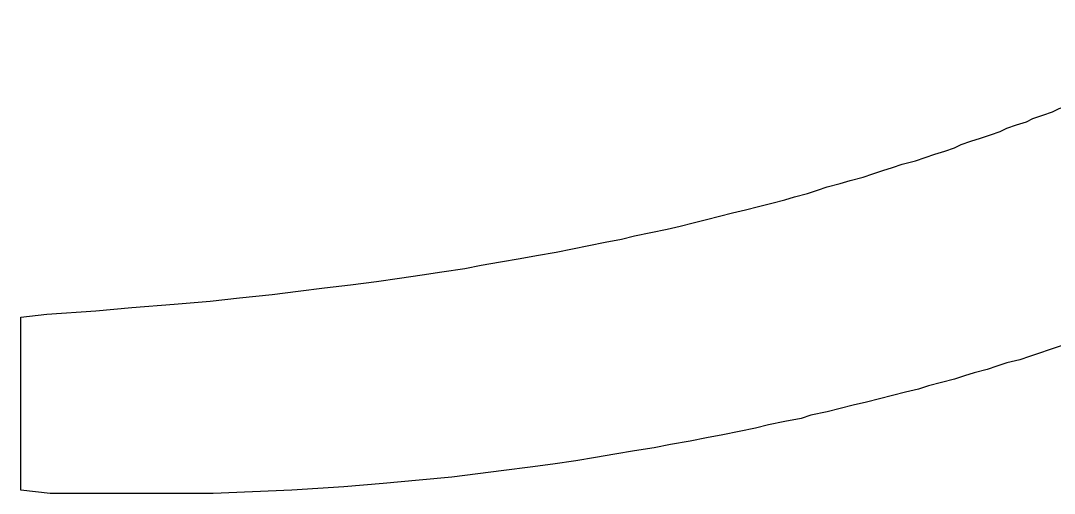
# Model space of a CAD drawing. Header units: millimetres. Extents: x -80 to 62, y -54 to 60.
# Drawn here: x -79.66 to -39.48, y 30.77 to 49.18 of the extents above; entities that cross this region are included whole.
import ezdxf

# ---------------------------------------------------------------- set-up
doc = ezdxf.new("R2010")
doc.units = ezdxf.units.MM
doc.header["$MEASUREMENT"] = 0
doc.layers.add('Capa 1', color=7, linetype='Continuous')

msp = doc.modelspace()

# ---------------------------------------------------------------- linework, layer by layer
at = {"layer": 'Capa 1', "color": 40}
msp.add_open_spline([(-31.8025, 49.0499), (-31.8025, 49.0499), (-32.0559, 48.923), (-32.0559, 48.923), (-32.0559, 48.923), (-32.0559, 48.923), (-32.3104, 48.7961), (-32.3104, 48.7961), (-32.3104, 48.7961), (-32.3104, 48.7961), (-32.5638, 48.6692), (-32.5638, 48.6692), (-32.5638, 48.6692), (-32.5638, 48.6692), (-32.8181, 48.5422), (-32.8181, 48.5422), (-32.8181, 48.5422), (-32.8181, 48.5422), (-33.199, 48.4155), (-33.199, 48.4155), (-33.199, 48.4155), (-33.199, 48.4155), (-33.4528, 48.28870000000001), (-33.4528, 48.28870000000001), (-33.4528, 48.28870000000001), (-33.4528, 48.28870000000001), (-33.70670000000001, 48.1616), (-33.70670000000001, 48.1616), (-33.70670000000001, 48.1616), (-33.70670000000001, 48.1616), (-33.9607, 48.03460000000001), (-33.9607, 48.03460000000001), (-33.9607, 48.03460000000001), (-33.9607, 48.03460000000001), (-34.2146, 47.9076), (-34.2146, 47.9076), (-34.2146, 47.9076), (-34.2146, 47.9076), (-34.4684, 47.7809), (-34.4684, 47.7809), (-34.4684, 47.7809), (-34.4684, 47.7809), (-34.7224, 47.6538), (-34.7224, 47.6538), (-34.7224, 47.6538), (-34.7224, 47.6538), (-35.10310000000001, 47.5268), (-35.10310000000001, 47.5268), (-35.10310000000001, 47.5268), (-35.10310000000001, 47.5268), (-35.3571, 47.4001), (-35.3571, 47.4001), (-35.3571, 47.4001), (-35.3571, 47.4001), (-35.6111, 47.2733), (-35.6111, 47.2733), (-35.6111, 47.2733), (-35.6111, 47.2733), (-35.9917, 47.1461), (-35.9917, 47.1461), (-35.9917, 47.1461), (-35.9917, 47.1461), (-36.2459, 47.0191), (-36.2459, 47.0191), (-36.2459, 47.0191), (-36.2459, 47.0191), (-36.4997, 46.8924), (-36.4997, 46.8924), (-36.4997, 46.8924), (-36.4997, 46.8924), (-36.7537, 46.7655), (-36.7537, 46.7655), (-36.7537, 46.7655), (-36.7537, 46.7655), (-37.1346, 46.6385), (-37.1346, 46.6385), (-37.1346, 46.6385), (-37.1346, 46.6385), (-37.3884, 46.51150000000001), (-37.3884, 46.51150000000001), (-37.3884, 46.51150000000001), (-37.3884, 46.51150000000001), (-37.7691, 46.3846), (-37.7691, 46.3846), (-37.7691, 46.3846), (-37.7691, 46.3846), (-38.023, 46.2577), (-38.023, 46.2577), (-38.023, 46.2577), (-38.023, 46.2577), (-38.277, 46.1309), (-38.277, 46.1309), (-38.277, 46.1309), (-38.277, 46.1309), (-38.6582, 46.0037), (-38.6582, 46.0037), (-38.6582, 46.0037), (-38.6582, 46.0037), (-38.9118, 45.8771), (-38.9118, 45.8771), (-38.9118, 45.8771), (-38.9118, 45.8771), (-39.2928, 45.7502), (-39.2928, 45.7502), (-39.2928, 45.7502), (-39.2928, 45.7502), (-39.54660000000001, 45.6233), (-39.54660000000001, 45.6233), (-39.54660000000001, 45.6233), (-39.54660000000001, 45.6233), (-39.9274, 45.49610000000001), (-39.9274, 45.49610000000001), (-39.9274, 45.49610000000001), (-39.9274, 45.49610000000001), (-40.3085, 45.3691), (-40.3085, 45.3691), (-40.3085, 45.3691), (-40.3085, 45.3691), (-40.5621, 45.2424), (-40.5621, 45.2424), (-40.5621, 45.2424), (-40.5621, 45.2424), (-40.9432, 45.1154), (-40.9432, 45.1154), (-40.9432, 45.1154), (-40.9432, 45.1154), (-41.32400000000001, 44.9885), (-41.32400000000001, 44.9885), (-41.32400000000001, 44.9885), (-41.32400000000001, 44.9885), (-41.5777, 44.8616), (-41.5777, 44.8616), (-41.5777, 44.8616), (-41.5777, 44.8616), (-41.9589, 44.7348), (-41.9589, 44.7348), (-41.9589, 44.7348), (-41.9589, 44.7348), (-42.3396, 44.6079), (-42.3396, 44.6079), (-42.3396, 44.6079), (-42.3396, 44.6079), (-42.7207, 44.4807), (-42.7207, 44.4807), (-42.7207, 44.4807), (-42.7207, 44.4807), (-43.1012, 44.3537), (-43.1012, 44.3537), (-43.1012, 44.3537), (-43.1012, 44.3537), (-43.3553, 44.2271), (-43.3553, 44.2271), (-43.3553, 44.2271), (-43.3553, 44.2271), (-43.7361, 44.1), (-43.7361, 44.1), (-43.7361, 44.1), (-43.7361, 44.1), (-44.117, 43.97320000000001), (-44.117, 43.97320000000001), (-44.117, 43.97320000000001), (-44.117, 43.97320000000001), (-44.4979, 43.8463), (-44.4979, 43.8463), (-44.4979, 43.8463), (-44.4979, 43.8463), (-44.87880000000001, 43.7193), (-44.87880000000001, 43.7193), (-44.87880000000001, 43.7193), (-44.87880000000001, 43.7193), (-45.3866, 43.59240000000001), (-45.3866, 43.59240000000001), (-45.3866, 43.59240000000001), (-45.3866, 43.59240000000001), (-45.7674, 43.4652), (-45.7674, 43.4652), (-45.7674, 43.4652), (-45.7674, 43.4652), (-46.14850000000001, 43.3386), (-46.14850000000001, 43.3386), (-46.14850000000001, 43.3386), (-46.14850000000001, 43.3386), (-46.5291, 43.2117), (-46.5291, 43.2117), (-46.5291, 43.2117), (-46.5291, 43.2117), (-46.9101, 43.08470000000001), (-46.9101, 43.08470000000001), (-46.9101, 43.08470000000001), (-46.9101, 43.08470000000001), (-47.4178, 42.9576), (-47.4178, 42.9576), (-47.4178, 42.9576), (-47.4178, 42.9576), (-47.7988, 42.8308), (-47.7988, 42.8308), (-47.7988, 42.8308), (-47.7988, 42.8308), (-48.3067, 42.7039), (-48.3067, 42.7039), (-48.3067, 42.7039), (-48.3067, 42.7039), (-48.6877, 42.57720000000001), (-48.6877, 42.57720000000001), (-48.6877, 42.57720000000001), (-48.6877, 42.57720000000001), (-49.06800000000001, 42.45), (-49.06800000000001, 42.45), (-49.06800000000001, 42.45), (-49.06800000000001, 42.45), (-49.5759, 42.3231), (-49.5759, 42.3231), (-49.5759, 42.3231), (-49.5759, 42.3231), (-49.957, 42.1965), (-49.957, 42.1965), (-49.957, 42.1965), (-49.957, 42.1965), (-50.4649, 42.06930000000001), (-50.4649, 42.06930000000001), (-50.4649, 42.06930000000001), (-50.4649, 42.06930000000001), (-50.9725, 41.9424), (-50.9725, 41.9424), (-50.9725, 41.9424), (-50.9725, 41.9424), (-51.4804, 41.8155), (-51.4804, 41.8155), (-51.4804, 41.8155), (-51.4804, 41.8155), (-51.9882, 41.6886), (-51.9882, 41.6886), (-51.9882, 41.6886), (-51.9882, 41.6886), (-52.496, 41.5615), (-52.496, 41.5615), (-52.496, 41.5615), (-52.496, 41.5615), (-53.0039, 41.4346), (-53.0039, 41.4346), (-53.0039, 41.4346), (-53.0039, 41.4346), (-53.5118, 41.3079), (-53.5118, 41.3079), (-53.5118, 41.3079), (-53.5118, 41.3079), (-54.0195, 41.1811), (-54.0195, 41.1811), (-54.0195, 41.1811), (-54.0195, 41.1811), (-54.5273, 41.054), (-54.5273, 41.054), (-54.5273, 41.054), (-54.5273, 41.054), (-55.16240000000001, 40.9269), (-55.16240000000001, 40.9269), (-55.16240000000001, 40.9269), (-55.16240000000001, 40.9269), (-55.7971, 40.8), (-55.7971, 40.8), (-55.7971, 40.8), (-55.7971, 40.8), (-56.3048, 40.6732), (-56.3048, 40.6732), (-56.3048, 40.6732), (-56.3048, 40.6732), (-56.9395, 40.5463), (-56.9395, 40.5463), (-56.9395, 40.5463), (-56.9395, 40.5463), (-57.57400000000001, 40.4192), (-57.57400000000001, 40.4192), (-57.57400000000001, 40.4192), (-57.57400000000001, 40.4192), (-58.2092, 40.2924), (-58.2092, 40.2924), (-58.2092, 40.2924), (-58.2092, 40.2924), (-58.84390000000001, 40.16560000000001), (-58.84390000000001, 40.16560000000001), (-58.84390000000001, 40.16560000000001), (-58.84390000000001, 40.16560000000001), (-59.6053, 40.0386), (-59.6053, 40.0386), (-59.6053, 40.0386), (-59.6053, 40.0386), (-60.24030000000001, 39.9116), (-60.24030000000001, 39.9116), (-60.24030000000001, 39.9116), (-60.24030000000001, 39.9116), (-61.0022, 39.7848), (-61.0022, 39.7848), (-61.0022, 39.7848), (-61.0022, 39.7848), (-61.764, 39.6577), (-61.764, 39.6577), (-61.764, 39.6577), (-61.764, 39.6577), (-62.3988, 39.5308), (-62.3988, 39.5308), (-62.3988, 39.5308), (-62.3988, 39.5308), (-63.28740000000001, 39.4037), (-63.28740000000001, 39.4037), (-63.28740000000001, 39.4037), (-63.28740000000001, 39.4037), (-64.049, 39.277), (-64.049, 39.277), (-64.049, 39.277), (-64.049, 39.277), (-64.9376, 39.15020000000001), (-64.9376, 39.15020000000001), (-64.9376, 39.15020000000001), (-64.9376, 39.15020000000001), (-65.82650000000001, 39.0231), (-65.82650000000001, 39.0231), (-65.82650000000001, 39.0231), (-65.82650000000001, 39.0231), (-66.8421, 38.896), (-66.8421, 38.896), (-66.8421, 38.896), (-66.8421, 38.896), (-67.8578, 38.76920000000001), (-67.8578, 38.76920000000001), (-67.8578, 38.76920000000001), (-67.8578, 38.76920000000001), (-68.8735, 38.64250000000001), (-68.8735, 38.64250000000001), (-68.8735, 38.64250000000001), (-68.8735, 38.64250000000001), (-69.8889, 38.5155), (-69.8889, 38.5155), (-69.8889, 38.5155), (-69.8889, 38.5155), (-71.15870000000001, 38.3883), (-71.15870000000001, 38.3883), (-71.15870000000001, 38.3883), (-71.15870000000001, 38.3883), (-72.3011, 38.26150000000001), (-72.3011, 38.26150000000001), (-72.3011, 38.26150000000001), (-72.3011, 38.26150000000001), (-73.6981, 38.1347), (-73.6981, 38.1347), (-73.6981, 38.1347), (-73.6981, 38.1347), (-75.3482, 38.0077), (-75.3482, 38.0077), (-75.3482, 38.0077), (-75.3482, 38.0077), (-76.7449, 37.8807), (-76.7449, 37.8807), (-76.7449, 37.8807), (-76.7449, 37.8807), (-78.649, 37.75400000000001), (-78.649, 37.75400000000001), (-78.649, 37.75400000000001), (-78.649, 37.75400000000001), (-79.66460000000001, 37.627), (-79.66460000000001, 37.627), (-79.66460000000001, 37.627), (-79.66460000000001, 37.627), (-79.66460000000001, 30.9001), (-79.66460000000001, 30.9001), (-79.66460000000001, 30.9001), (-79.66460000000001, 30.9001), (-78.5219, 30.773), (-78.5219, 30.773), (-78.5219, 30.773), (-78.5219, 30.773), (-72.17450000000001, 30.773), (-72.17450000000001, 30.773), (-72.17450000000001, 30.773), (-72.17450000000001, 30.773), (-69.1271, 30.9001), (-69.1271, 30.9001), (-69.1271, 30.9001), (-69.1271, 30.9001), (-67.0959, 31.0271), (-67.0959, 31.0271), (-67.0959, 31.0271), (-67.0959, 31.0271), (-65.5725, 31.1539), (-65.5725, 31.1539), (-65.5725, 31.1539), (-65.5725, 31.1539), (-64.17620000000001, 31.2806), (-64.17620000000001, 31.2806), (-64.17620000000001, 31.2806), (-64.17620000000001, 31.2806), (-62.9063, 31.4079), (-62.9063, 31.4079), (-62.9063, 31.4079), (-62.9063, 31.4079), (-61.8907, 31.5347), (-61.8907, 31.5347), (-61.8907, 31.5347), (-61.8907, 31.5347), (-60.8751, 31.6616), (-60.8751, 31.6616), (-60.8751, 31.6616), (-60.8751, 31.6616), (-59.8597, 31.7883), (-59.8597, 31.7883), (-59.8597, 31.7883), (-59.8597, 31.7883), (-58.9707, 31.9158), (-58.9707, 31.9158), (-58.9707, 31.9158), (-58.9707, 31.9158), (-58.0818, 32.0425), (-58.0818, 32.0425), (-58.0818, 32.0425), (-58.0818, 32.0425), (-57.3205, 32.1693), (-57.3205, 32.1693), (-57.3205, 32.1693), (-57.3205, 32.1693), (-56.5585, 32.2959), (-56.5585, 32.2959), (-56.5585, 32.2959), (-56.5585, 32.2959), (-55.7971, 32.4232), (-55.7971, 32.4232), (-55.7971, 32.4232), (-55.7971, 32.4232), (-55.035, 32.5503), (-55.035, 32.5503), (-55.035, 32.5503), (-55.035, 32.5503), (-54.4003, 32.6771), (-54.4003, 32.6771), (-54.4003, 32.6771), (-54.4003, 32.6771), (-53.6387, 32.8038), (-53.6387, 32.8038), (-53.6387, 32.8038), (-53.6387, 32.8038), (-53.0039, 32.9311), (-53.0039, 32.9311), (-53.0039, 32.9311), (-53.0039, 32.9311), (-52.3692, 33.0579), (-52.3692, 33.0579), (-52.3692, 33.0579), (-52.3692, 33.0579), (-51.7345, 33.1845), (-51.7345, 33.1845), (-51.7345, 33.1845), (-51.7345, 33.1845), (-51.0994, 33.3115), (-51.0994, 33.3115), (-51.0994, 33.3115), (-51.0994, 33.3115), (-50.5914, 33.4386), (-50.5914, 33.4386), (-50.5914, 33.4386), (-50.5914, 33.4386), (-49.957, 33.5657), (-49.957, 33.5657), (-49.957, 33.5657), (-49.957, 33.5657), (-49.3222, 33.6923), (-49.3222, 33.6923), (-49.3222, 33.6923), (-49.3222, 33.6923), (-48.94130000000001, 33.8191), (-48.94130000000001, 33.8191), (-48.94130000000001, 33.8191), (-48.94130000000001, 33.8191), (-48.3067, 33.94620000000001), (-48.3067, 33.94620000000001), (-48.3067, 33.94620000000001), (-48.3067, 33.94620000000001), (-47.7988, 34.0732), (-47.7988, 34.0732), (-47.7988, 34.0732), (-47.7988, 34.0732), (-47.291, 34.2001), (-47.291, 34.2001), (-47.291, 34.2001), (-47.291, 34.2001), (-46.78310000000001, 34.3267), (-46.78310000000001, 34.3267), (-46.78310000000001, 34.3267), (-46.78310000000001, 34.3267), (-46.27520000000001, 34.4539), (-46.27520000000001, 34.4539), (-46.27520000000001, 34.4539), (-46.27520000000001, 34.4539), (-45.7674, 34.581), (-45.7674, 34.581), (-45.7674, 34.581), (-45.7674, 34.581), (-45.2597, 34.7078), (-45.2597, 34.7078), (-45.2597, 34.7078), (-45.2597, 34.7078), (-44.752, 34.8346), (-44.752, 34.8346), (-44.752, 34.8346), (-44.752, 34.8346), (-44.3709, 34.9615), (-44.3709, 34.9615), (-44.3709, 34.9615), (-44.3709, 34.9615), (-43.8632, 35.0885), (-43.8632, 35.0885), (-43.8632, 35.0885), (-43.8632, 35.0885), (-43.3553, 35.2153), (-43.3553, 35.2153), (-43.3553, 35.2153), (-43.3553, 35.2153), (-42.9744, 35.3422), (-42.9744, 35.3422), (-42.9744, 35.3422), (-42.9744, 35.3422), (-42.5934, 35.4694), (-42.5934, 35.4694), (-42.5934, 35.4694), (-42.5934, 35.4694), (-42.0855, 35.5964), (-42.0855, 35.5964), (-42.0855, 35.5964), (-42.0855, 35.5964), (-41.70500000000001, 35.7231), (-41.70500000000001, 35.7231), (-41.70500000000001, 35.7231), (-41.70500000000001, 35.7231), (-41.32400000000001, 35.85), (-41.32400000000001, 35.85), (-41.32400000000001, 35.85), (-41.32400000000001, 35.85), (-40.81630000000001, 35.977), (-40.81630000000001, 35.977), (-40.81630000000001, 35.977), (-40.81630000000001, 35.977), (-40.43530000000001, 36.104), (-40.43530000000001, 36.104), (-40.43530000000001, 36.104), (-40.43530000000001, 36.104), (-40.0542, 36.2308), (-40.0542, 36.2308), (-40.0542, 36.2308), (-40.0542, 36.2308), (-39.6738, 36.3577), (-39.6738, 36.3577), (-39.6738, 36.3577), (-39.6738, 36.3577), (-39.2928, 36.4847), (-39.2928, 36.4847), (-39.2928, 36.4847), (-39.2928, 36.4847), (-38.9118, 36.6117), (-38.9118, 36.6117), (-38.9118, 36.6117), (-38.9118, 36.6117), (-38.5309, 36.7385), (-38.5309, 36.7385), (-38.5309, 36.7385), (-38.5309, 36.7385), (-38.1503, 36.86530000000001), (-38.1503, 36.86530000000001), (-38.1503, 36.86530000000001), (-38.1503, 36.86530000000001), (-37.7691, 36.9923), (-37.7691, 36.9923), (-37.7691, 36.9923), (-37.7691, 36.9923), (-37.5153, 37.1194), (-37.5153, 37.1194), (-37.5153, 37.1194), (-37.5153, 37.1194), (-37.1346, 37.24630000000001), (-37.1346, 37.24630000000001), (-37.1346, 37.24630000000001), (-37.1346, 37.24630000000001), (-36.7537, 37.37300000000001), (-36.7537, 37.37300000000001), (-36.7537, 37.37300000000001), (-36.7537, 37.37300000000001), (-36.3726, 37.5), (-36.3726, 37.5), (-36.3726, 37.5), (-36.3726, 37.5), (-36.1188, 37.627), (-36.1188, 37.627), (-36.1188, 37.627), (-36.1188, 37.627), (-35.8647, 37.75400000000001), (-35.8647, 37.75400000000001), (-35.8647, 37.75400000000001), (-35.8647, 37.75400000000001), (-35.4839, 37.8807), (-35.4839, 37.8807), (-35.4839, 37.8807), (-35.4839, 37.8807), (-35.10310000000001, 38.0077), (-35.10310000000001, 38.0077), (-35.10310000000001, 38.0077), (-35.10310000000001, 38.0077), (-34.8493, 38.1347), (-34.8493, 38.1347), (-34.8493, 38.1347), (-34.8493, 38.1347), (-34.4684, 38.26150000000001), (-34.4684, 38.26150000000001), (-34.4684, 38.26150000000001), (-34.4684, 38.26150000000001), (-34.2146, 38.3883), (-34.2146, 38.3883), (-34.2146, 38.3883), (-34.2146, 38.3883), (-33.8337, 38.5155), (-33.8337, 38.5155), (-33.8337, 38.5155), (-33.8337, 38.5155), (-33.5796, 38.64250000000001), (-33.5796, 38.64250000000001), (-33.5796, 38.64250000000001), (-33.5796, 38.64250000000001), (-33.199, 38.76920000000001), (-33.199, 38.76920000000001), (-33.199, 38.76920000000001), (-33.199, 38.76920000000001), (-32.9451, 38.896), (-32.9451, 38.896), (-32.9451, 38.896), (-32.9451, 38.896), (-32.5638, 39.0231), (-32.5638, 39.0231), (-32.5638, 39.0231), (-32.5638, 39.0231), (-32.1833, 39.15020000000001), (-32.1833, 39.15020000000001), (-32.1833, 39.15020000000001), (-32.1833, 39.15020000000001), (-31.9292, 39.277), (-31.9292, 39.277), (-31.9292, 39.277), (-31.9292, 39.277), (-31.5482, 39.4037), (-31.5482, 39.4037), (-31.5482, 39.4037), (-31.5482, 39.4037), (-31.2944, 39.5308), (-31.2944, 39.5308), (-31.2944, 39.5308), (-31.2944, 39.5308), (-30.9138, 39.6577), (-30.9138, 39.6577), (-30.9138, 39.6577), (-30.9138, 39.6577), (-30.66, 39.7848), (-30.66, 39.7848), (-30.66, 39.7848), (-30.66, 39.7848), (-30.66, 39.9116), (-30.66, 39.9116), (-30.66, 39.9116), (-30.66, 39.9116), (-31.5431, 39.75230000000001), (-31.5431, 39.75230000000001), (-31.5431, 39.75230000000001), (-31.5482, 41.2561), (-32.352, 43.4966), (-32.1833, 45.3691), (-32.1833, 45.3691), (-32.1833, 45.3691), (-31.9111, 48.7944), (-31.9111, 48.7944), (-31.9111, 48.7944), (-31.9111, 48.7944), (-31.2944, 49.177), (-31.2944, 49.177), (-31.2944, 49.177), (-31.2944, 49.177), (-31.5482, 49.177), (-31.5482, 49.177), (-31.5482, 49.177), (-31.5482, 49.177), (-31.8025, 49.0499), (-31.8025, 49.0499)], degree=3, knots=[0, 0, 0, 0, 0.0058479532163743, 0.0058479532163743, 0.0058479532163743, 0.0058479532163743, 0.0116959064327485, 0.0116959064327485, 0.0116959064327485, 0.0116959064327485, 0.0175438596491228, 0.0175438596491228, 0.0175438596491228, 0.0175438596491228, 0.0233918128654971, 0.0233918128654971, 0.0233918128654971, 0.0233918128654971, 0.0292397660818713, 0.0292397660818713, 0.0292397660818713, 0.0292397660818713, 0.0350877192982456, 0.0350877192982456, 0.0350877192982456, 0.0350877192982456, 0.0409356725146199, 0.0409356725146199, 0.0409356725146199, 0.0409356725146199, 0.0467836257309941, 0.0467836257309941, 0.0467836257309941, 0.0467836257309941, 0.0526315789473684, 0.0526315789473684, 0.0526315789473684, 0.0526315789473684, 0.0584795321637427, 0.0584795321637427, 0.0584795321637427, 0.0584795321637427, 0.064327485380117, 0.064327485380117, 0.064327485380117, 0.064327485380117, 0.0701754385964912, 0.0701754385964912, 0.0701754385964912, 0.0701754385964912, 0.0760233918128655, 0.0760233918128655, 0.0760233918128655, 0.0760233918128655, 0.0818713450292398, 0.0818713450292398, 0.0818713450292398, 0.0818713450292398, 0.087719298245614, 0.087719298245614, 0.087719298245614, 0.087719298245614, 0.0935672514619883, 0.0935672514619883, 0.0935672514619883, 0.0935672514619883, 0.0994152046783626, 0.0994152046783626, 0.0994152046783626, 0.0994152046783626, 0.1052631578947368, 0.1052631578947368, 0.1052631578947368, 0.1052631578947368, 0.1111111111111111, 0.1111111111111111, 0.1111111111111111, 0.1111111111111111, 0.1169590643274854, 0.1169590643274854, 0.1169590643274854, 0.1169590643274854, 0.1228070175438596, 0.1228070175438596, 0.1228070175438596, 0.1228070175438596, 0.1286549707602339, 0.1286549707602339, 0.1286549707602339, 0.1286549707602339, 0.1345029239766082, 0.1345029239766082, 0.1345029239766082, 0.1345029239766082, 0.1403508771929825, 0.1403508771929825, 0.1403508771929825, 0.1403508771929825, 0.1461988304093567, 0.1461988304093567, 0.1461988304093567, 0.1461988304093567, 0.152046783625731, 0.152046783625731, 0.152046783625731, 0.152046783625731, 0.1578947368421053, 0.1578947368421053, 0.1578947368421053, 0.1578947368421053, 0.1637426900584795, 0.1637426900584795, 0.1637426900584795, 0.1637426900584795, 0.1695906432748538, 0.1695906432748538, 0.1695906432748538, 0.1695906432748538, 0.1754385964912281, 0.1754385964912281, 0.1754385964912281, 0.1754385964912281, 0.1812865497076023, 0.1812865497076023, 0.1812865497076023, 0.1812865497076023, 0.1871345029239766, 0.1871345029239766, 0.1871345029239766, 0.1871345029239766, 0.1929824561403509, 0.1929824561403509, 0.1929824561403509, 0.1929824561403509, 0.1988304093567251, 0.1988304093567251, 0.1988304093567251, 0.1988304093567251, 0.2046783625730994, 0.2046783625730994, 0.2046783625730994, 0.2046783625730994, 0.2105263157894737, 0.2105263157894737, 0.2105263157894737, 0.2105263157894737, 0.2163742690058479, 0.2163742690058479, 0.2163742690058479, 0.2163742690058479, 0.2222222222222222, 0.2222222222222222, 0.2222222222222222, 0.2222222222222222, 0.2280701754385965, 0.2280701754385965, 0.2280701754385965, 0.2280701754385965, 0.2339181286549708, 0.2339181286549708, 0.2339181286549708, 0.2339181286549708, 0.239766081871345, 0.239766081871345, 0.239766081871345, 0.239766081871345, 0.2456140350877193, 0.2456140350877193, 0.2456140350877193, 0.2456140350877193, 0.2514619883040936, 0.2514619883040936, 0.2514619883040936, 0.2514619883040936, 0.2573099415204678, 0.2573099415204678, 0.2573099415204678, 0.2573099415204678, 0.2631578947368421, 0.2631578947368421, 0.2631578947368421, 0.2631578947368421, 0.2690058479532164, 0.2690058479532164, 0.2690058479532164, 0.2690058479532164, 0.2748538011695906, 0.2748538011695906, 0.2748538011695906, 0.2748538011695906, 0.2807017543859649, 0.2807017543859649, 0.2807017543859649, 0.2807017543859649, 0.2865497076023392, 0.2865497076023392, 0.2865497076023392, 0.2865497076023392, 0.2923976608187134, 0.2923976608187134, 0.2923976608187134, 0.2923976608187134, 0.2982456140350877, 0.2982456140350877, 0.2982456140350877, 0.2982456140350877, 0.304093567251462, 0.304093567251462, 0.304093567251462, 0.304093567251462, 0.3099415204678362, 0.3099415204678362, 0.3099415204678362, 0.3099415204678362, 0.3157894736842105, 0.3157894736842105, 0.3157894736842105, 0.3157894736842105, 0.3216374269005848, 0.3216374269005848, 0.3216374269005848, 0.3216374269005848, 0.3274853801169591, 0.3274853801169591, 0.3274853801169591, 0.3274853801169591, 0.3333333333333333, 0.3333333333333333, 0.3333333333333333, 0.3333333333333333, 0.3391812865497076, 0.3391812865497076, 0.3391812865497076, 0.3391812865497076, 0.3450292397660819, 0.3450292397660819, 0.3450292397660819, 0.3450292397660819, 0.3508771929824561, 0.3508771929824561, 0.3508771929824561, 0.3508771929824561, 0.3567251461988304, 0.3567251461988304, 0.3567251461988304, 0.3567251461988304, 0.3625730994152047, 0.3625730994152047, 0.3625730994152047, 0.3625730994152047, 0.3684210526315789, 0.3684210526315789, 0.3684210526315789, 0.3684210526315789, 0.3742690058479532, 0.3742690058479532, 0.3742690058479532, 0.3742690058479532, 0.3801169590643275, 0.3801169590643275, 0.3801169590643275, 0.3801169590643275, 0.3859649122807017, 0.3859649122807017, 0.3859649122807017, 0.3859649122807017, 0.391812865497076, 0.391812865497076, 0.391812865497076, 0.391812865497076, 0.3976608187134503, 0.3976608187134503, 0.3976608187134503, 0.3976608187134503, 0.4035087719298245, 0.4035087719298245, 0.4035087719298245, 0.4035087719298245, 0.4093567251461988, 0.4093567251461988, 0.4093567251461988, 0.4093567251461988, 0.4152046783625731, 0.4152046783625731, 0.4152046783625731, 0.4152046783625731, 0.4210526315789474, 0.4210526315789474, 0.4210526315789474, 0.4210526315789474, 0.4269005847953216, 0.4269005847953216, 0.4269005847953216, 0.4269005847953216, 0.4327485380116959, 0.4327485380116959, 0.4327485380116959, 0.4327485380116959, 0.4385964912280702, 0.4385964912280702, 0.4385964912280702, 0.4385964912280702, 0.4444444444444444, 0.4444444444444444, 0.4444444444444444, 0.4444444444444444, 0.4502923976608187, 0.4502923976608187, 0.4502923976608187, 0.4502923976608187, 0.456140350877193, 0.456140350877193, 0.456140350877193, 0.456140350877193, 0.4619883040935672, 0.4619883040935672, 0.4619883040935672, 0.4619883040935672, 0.4678362573099415, 0.4678362573099415, 0.4678362573099415, 0.4678362573099415, 0.4736842105263158, 0.4736842105263158, 0.4736842105263158, 0.4736842105263158, 0.47953216374269, 0.47953216374269, 0.47953216374269, 0.47953216374269, 0.4853801169590643, 0.4853801169590643, 0.4853801169590643, 0.4853801169590643, 0.4912280701754386, 0.4912280701754386, 0.4912280701754386, 0.4912280701754386, 0.4970760233918128, 0.4970760233918128, 0.4970760233918128, 0.4970760233918128, 0.5029239766081871, 0.5029239766081871, 0.5029239766081871, 0.5029239766081871, 0.5087719298245614, 0.5087719298245614, 0.5087719298245614, 0.5087719298245614, 0.5146198830409356, 0.5146198830409356, 0.5146198830409356, 0.5146198830409356, 0.5204678362573099, 0.5204678362573099, 0.5204678362573099, 0.5204678362573099, 0.5263157894736841, 0.5263157894736841, 0.5263157894736841, 0.5263157894736841, 0.5321637426900583, 0.5321637426900583, 0.5321637426900583, 0.5321637426900583, 0.5380116959064325, 0.5380116959064325, 0.5380116959064325, 0.5380116959064325, 0.5438596491228067, 0.5438596491228067, 0.5438596491228067, 0.5438596491228067, 0.5497076023391809, 0.5497076023391809, 0.5497076023391809, 0.5497076023391809, 0.5555555555555551, 0.5555555555555551, 0.5555555555555551, 0.5555555555555551, 0.5614035087719293, 0.5614035087719293, 0.5614035087719293, 0.5614035087719293, 0.5672514619883036, 0.5672514619883036, 0.5672514619883036, 0.5672514619883036, 0.5730994152046778, 0.5730994152046778, 0.5730994152046778, 0.5730994152046778, 0.578947368421052, 0.578947368421052, 0.578947368421052, 0.578947368421052, 0.5847953216374262, 0.5847953216374262, 0.5847953216374262, 0.5847953216374262, 0.5906432748538004, 0.5906432748538004, 0.5906432748538004, 0.5906432748538004, 0.5964912280701746, 0.5964912280701746, 0.5964912280701746, 0.5964912280701746, 0.6023391812865488, 0.6023391812865488, 0.6023391812865488, 0.6023391812865488, 0.608187134502923, 0.608187134502923, 0.608187134502923, 0.608187134502923, 0.6140350877192973, 0.6140350877192973, 0.6140350877192973, 0.6140350877192973, 0.6198830409356715, 0.6198830409356715, 0.6198830409356715, 0.6198830409356715, 0.6257309941520457, 0.6257309941520457, 0.6257309941520457, 0.6257309941520457, 0.6315789473684199, 0.6315789473684199, 0.6315789473684199, 0.6315789473684199, 0.6374269005847941, 0.6374269005847941, 0.6374269005847941, 0.6374269005847941, 0.6432748538011683, 0.6432748538011683, 0.6432748538011683, 0.6432748538011683, 0.6491228070175425, 0.6491228070175425, 0.6491228070175425, 0.6491228070175425, 0.6549707602339168, 0.6549707602339168, 0.6549707602339168, 0.6549707602339168, 0.660818713450291, 0.660818713450291, 0.660818713450291, 0.660818713450291, 0.6666666666666652, 0.6666666666666652, 0.6666666666666652, 0.6666666666666652, 0.6725146198830394, 0.6725146198830394, 0.6725146198830394, 0.6725146198830394, 0.6783625730994136, 0.6783625730994136, 0.6783625730994136, 0.6783625730994136, 0.6842105263157878, 0.6842105263157878, 0.6842105263157878, 0.6842105263157878, 0.690058479532162, 0.690058479532162, 0.690058479532162, 0.690058479532162, 0.6959064327485363, 0.6959064327485363, 0.6959064327485363, 0.6959064327485363, 0.7017543859649105, 0.7017543859649105, 0.7017543859649105, 0.7017543859649105, 0.7076023391812847, 0.7076023391812847, 0.7076023391812847, 0.7076023391812847, 0.7134502923976589, 0.7134502923976589, 0.7134502923976589, 0.7134502923976589, 0.7192982456140331, 0.7192982456140331, 0.7192982456140331, 0.7192982456140331, 0.7251461988304073, 0.7251461988304073, 0.7251461988304073, 0.7251461988304073, 0.7309941520467815, 0.7309941520467815, 0.7309941520467815, 0.7309941520467815, 0.7368421052631557, 0.7368421052631557, 0.7368421052631557, 0.7368421052631557, 0.74269005847953, 0.74269005847953, 0.74269005847953, 0.74269005847953, 0.7485380116959042, 0.7485380116959042, 0.7485380116959042, 0.7485380116959042, 0.7543859649122784, 0.7543859649122784, 0.7543859649122784, 0.7543859649122784, 0.7602339181286526, 0.7602339181286526, 0.7602339181286526, 0.7602339181286526, 0.7660818713450268, 0.7660818713450268, 0.7660818713450268, 0.7660818713450268, 0.771929824561401, 0.771929824561401, 0.771929824561401, 0.771929824561401, 0.7777777777777752, 0.7777777777777752, 0.7777777777777752, 0.7777777777777752, 0.7836257309941494, 0.7836257309941494, 0.7836257309941494, 0.7836257309941494, 0.7894736842105237, 0.7894736842105237, 0.7894736842105237, 0.7894736842105237, 0.7953216374268979, 0.7953216374268979, 0.7953216374268979, 0.7953216374268979, 0.8011695906432721, 0.8011695906432721, 0.8011695906432721, 0.8011695906432721, 0.8070175438596463, 0.8070175438596463, 0.8070175438596463, 0.8070175438596463, 0.8128654970760205, 0.8128654970760205, 0.8128654970760205, 0.8128654970760205, 0.8187134502923947, 0.8187134502923947, 0.8187134502923947, 0.8187134502923947, 0.8245614035087689, 0.8245614035087689, 0.8245614035087689, 0.8245614035087689, 0.8304093567251432, 0.8304093567251432, 0.8304093567251432, 0.8304093567251432, 0.8362573099415174, 0.8362573099415174, 0.8362573099415174, 0.8362573099415174, 0.8421052631578916, 0.8421052631578916, 0.8421052631578916, 0.8421052631578916, 0.8479532163742658, 0.8479532163742658, 0.8479532163742658, 0.8479532163742658, 0.85380116959064, 0.85380116959064, 0.85380116959064, 0.85380116959064, 0.8596491228070142, 0.8596491228070142, 0.8596491228070142, 0.8596491228070142, 0.8654970760233884, 0.8654970760233884, 0.8654970760233884, 0.8654970760233884, 0.8713450292397626, 0.8713450292397626, 0.8713450292397626, 0.8713450292397626, 0.8771929824561369, 0.8771929824561369, 0.8771929824561369, 0.8771929824561369, 0.8830409356725111, 0.8830409356725111, 0.8830409356725111, 0.8830409356725111, 0.8888888888888853, 0.8888888888888853, 0.8888888888888853, 0.8888888888888853, 0.8947368421052595, 0.8947368421052595, 0.8947368421052595, 0.8947368421052595, 0.9005847953216337, 0.9005847953216337, 0.9005847953216337, 0.9005847953216337, 0.9064327485380079, 0.9064327485380079, 0.9064327485380079, 0.9064327485380079, 0.9122807017543821, 0.9122807017543821, 0.9122807017543821, 0.9122807017543821, 0.9181286549707564, 0.9181286549707564, 0.9181286549707564, 0.9181286549707564, 0.9239766081871306, 0.9239766081871306, 0.9239766081871306, 0.9239766081871306, 0.9298245614035048, 0.9298245614035048, 0.9298245614035048, 0.9298245614035048, 0.935672514619879, 0.935672514619879, 0.935672514619879, 0.935672514619879, 0.9415204678362532, 0.9415204678362532, 0.9415204678362532, 0.9415204678362532, 0.9473684210526274, 0.9473684210526274, 0.9473684210526274, 0.9473684210526274, 0.9532163742690016, 0.9532163742690016, 0.9532163742690016, 0.9532163742690016, 0.9590643274853758, 0.9590643274853758, 0.9590643274853758, 0.9590643274853758, 0.9649122807017501, 0.9649122807017501, 0.9649122807017501, 0.9649122807017501, 0.9707602339181243, 0.9707602339181243, 0.9707602339181243, 0.9707602339181243, 0.9766081871344985, 0.9766081871344985, 0.9766081871344985, 0.9766081871344985, 0.9824561403508727, 0.9824561403508727, 0.9824561403508727, 0.9824561403508727, 0.9883040935672469, 0.9883040935672469, 0.9883040935672469, 0.9883040935672469, 0.9941520467836211, 0.9941520467836211, 0.9941520467836211, 0.9941520467836211, 1, 1, 1, 1], dxfattribs=at)

doc.saveas('drawing.dxf')
